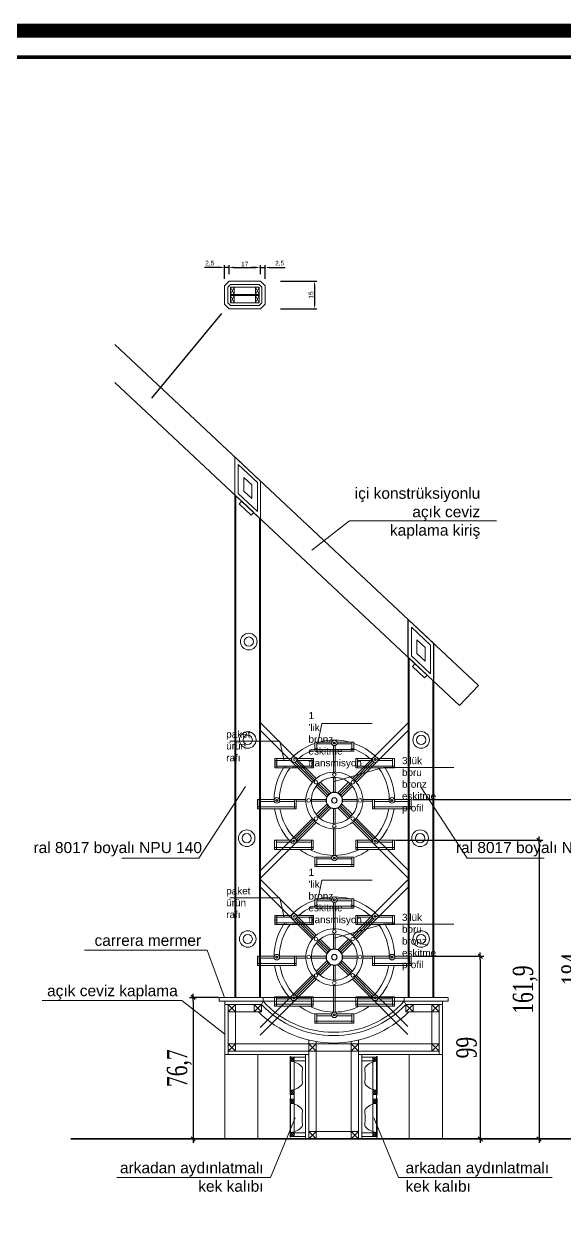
# Model space of a CAD drawing. Header units: millimetres. Extents: x 54215 to 67697, y 23496 to 56611.
# Drawn here: x 57279 to 57572, y 34662 to 35307 of the extents above; entities that cross this region are included whole.
import ezdxf

# ---------------------------------------------------------------- set-up
doc = ezdxf.new("R2010")
doc.units = ezdxf.units.MM
doc.layers.add('0 rölöve', color=7, linetype='Continuous', true_color=0xf1380e)
for name, color, linetype, lineweight in [('no3_ahsap gorunus arka ince', 53, 'Continuous', 15), ('no3_ahsap gorunus on ince', 32, 'Continuous', 13), ('no3_duvar kaplama', 8, 'Continuous', 0), ('no3_duvar mevcut', 4, 'Continuous', 35), ('no3_kutu profil gorunus', 8, 'Continuous', 0), ('no3_kutuprofil kesit', 74, 'Continuous', 18), ('no3_lejand', 255, 'Continuous', 13), ('no3_mermer kesit', 21, 'Continuous', 20), ('no3_mobilya aydınlatma', 50, 'Continuous', 13), ('no3_paslanmaz gorunus on', 163, 'Continuous', 15), ('no3_paslanmaz kesit arka', 145, 'Continuous', 20), ('no3_paslanmaz kesit on', 153, 'Continuous', 20), ('no3_yazı duvar', 152, 'Continuous', 0), ('no3_yazı tefriş', 152, 'Continuous', 0)]:
    doc.layers.add(name, color=color, linetype=linetype, lineweight=lineweight)
doc.layers.add('no3_ahsap kesit on', color=7, linetype='Continuous', lineweight=20, true_color=0xfca103)
doc.layers.add('no3_tefriş ön ince', color=7, linetype='Continuous', lineweight=18, true_color=0x8c1aff)
doc.styles.get("Standard").update_dxf_attribs({"font": 'arial.ttf'})
doc.styles.add('Ölçü50', font='georgia.ttf', dxfattribs={"width": 0.7})
doc.dimstyles.new('ISO-25', dxfattribs={"dimtxt": 2.5, "dimasz": 2.5, "dimexe": 1.25, "dimexo": 0.625, "dimtad": 1, "dimtxsty": 'Standard', "dimcen": 2.5, "dimadec": 0, "dimazin": 0, "dimtfac": 1, "dimtmove": 0, "dimatfit": 3, "dimfxl": 1, "dimarcsym": 0})
doc.dimstyles.new('olcu10', dxfattribs={"dimtxt": 11, "dimasz": 2, "dimexe": 1.25, "dimexo": 0.625, "dimgap": 0.5, "dimtad": 1, "dimdec": 1, "dimzin": 9, "dimtxsty": 'Ölçü50', "dimblk": 'CENTIK', "dimcen": 2, "dimclrd": 250, "dimclre": 250, "dimclrt": 44, "dimazin": 2, "dimtfac": 1, "dimtdec": 1, "dimtix": 1, "dimtmove": 0, "dimatfit": 3, "dimldrblk": 'CENTIK', "dimfxl": 1, "dimlwd": -1, "dimarcsym": 0})

# ---------------------------------------------------------------- blocks, each defined once
blk = doc.blocks.new('CENTIK')
for p, q in [((-1, 0), (1, 0)), ((-0.57, -0.57), (0.57, 0.57)), ((0, 1), (0, -1))]:
    blk.add_line(p, q)
blk = doc.blocks.new('*D410')
at = {"color": 250, "lineweight": -2, "transparency": 16777216}
for p, q in [((57384.5, 34779.33), (57369.47, 34779.33)), ((57387.2, 34702.59), (57369.47, 34702.59))]:
    blk.add_line(p, q, dxfattribs=at)
at = {"color": 250, "transparency": 16777216}
blk.add_line((57370.72, 34777.33), (57370.72, 34704.59), dxfattribs=at)
at = {"layer": 'Defpoints', "color": 0, "transparency": 16777216}
for p in [(57385.13, 34779.33), (57370.72, 34702.59), (57387.83, 34702.59)]:
    blk.add_point(p, dxfattribs=at)
at = {"color": 250, "transparency": 16777216, "xscale": 2, "yscale": 2, "zscale": 2}
for p, rotation in [((57370.72, 34779.33), 90), ((57370.72, 34702.59), 270)]:
    blk.add_blockref('CENTIK', p, dxfattribs=dict(at, rotation=rotation))
at = {"color": 44, "transparency": 16777216, "insert": (57363.28, 34740.96), "char_height": 11, "attachment_point": 5, "rotation": 90, "style": 'Ölçü50'}
blk.add_mtext('76,7', dxfattribs=at)
blk = doc.blocks.new('daetımk')
at = {"layer": 'no3_kutu profil gorunus'}
for p, q in [((56437.65, 23990.56), (56431.65, 23990.56)), ((56437.65, 23988.56), (56431.65, 23988.56)), ((56437.65, 23988.56), (56437.65, 23949.45)), ((56439.65, 23967.71), (56439.65, 23970.31)), ((56437.65, 23949.45), (56431.65, 23949.45)), ((56431.65, 23947.45), (56437.65, 23947.45))]:
    blk.add_line(p, q, dxfattribs=at)
at = {"layer": 'no3_kutuprofil kesit'}
for p, q in [((56437.65, 23988.56), (56439.65, 23990.56)), ((56439.65, 23988.56), (56437.65, 23990.56)), ((56437.65, 23972.31), (56439.65, 23970.31)), ((56439.65, 23972.31), (56437.65, 23970.31)), ((56437.65, 23965.71), (56439.65, 23967.71)), ((56439.65, 23965.71), (56437.65, 23967.71)), ((56437.65, 23949.45), (56439.65, 23947.45)), ((56439.65, 23949.45), (56437.65, 23947.45))]:
    blk.add_line(p, q, dxfattribs=at)
for points in [[(56437.65, 23988.56), (56439.65, 23988.56), (56439.65, 23990.56), (56437.65, 23990.56)], [(56437.65, 23972.31), (56439.65, 23972.31), (56439.65, 23970.31), (56437.65, 23970.31)], [(56437.65, 23965.71), (56439.65, 23965.71), (56439.65, 23967.71), (56437.65, 23967.71)], [(56437.65, 23949.45), (56439.65, 23949.45), (56439.65, 23947.45), (56437.65, 23947.45)]]:
    blk.add_lwpolyline(points, close=True, dxfattribs=at)
at = {"layer": 'no3_paslanmaz kesit arka'}
for p, q in [((56433.41, 23981.37), (56433.41, 23979.5)), ((56433.41, 23958.51), (56433.41, 23956.65))]:
    blk.add_line(p, q, dxfattribs=at)
for points in [[(56439.85, 23990.86), (56439.65, 23990.86), (56439.65, 23970.01), (56439.85, 23970.01)], [(56439.85, 23947.15), (56439.65, 23947.15), (56439.65, 23968.01), (56439.85, 23968.01)]]:
    blk.add_lwpolyline(points, close=True, dxfattribs=at)
for centre, radius, start, end in [((56436.17, 23983.99), 3.01, 160.04066, 199.52687), ((56440.55, 23978.92), 9.44, 95.4843, 139.78763), ((56436.17, 23976.87), 3.01, 160.47313, 199.95934), ((56430.3, 23982.02), 3.18, 348.2217, 17.67063), ((56430.3, 23978.85), 3.18, 342.32937, 11.7783), ((56440.55, 23981.94), 9.44, 220.21237, 264.5157), ((56440.55, 23956.07), 9.44, 95.4843, 139.78763), ((56436.17, 23961.14), 3.01, 160.04066, 199.52687), ((56430.3, 23959.16), 3.18, 348.2217, 17.67063), ((56436.17, 23954.02), 3.01, 160.47313, 199.95934), ((56430.3, 23956), 3.18, 342.32937, 11.7783), ((56440.55, 23959.09), 9.44, 220.21237, 264.5157)]:
    blk.add_arc(centre, radius, start, end, dxfattribs=at)
blk = doc.blocks.new('dfgfh')
at = {"layer": 'no3_paslanmaz gorunus on', "color": 169}
for p, q in [((3051.43, 1256.82), (3059.5, 1256.82)), ((3051.43, 1255.82), (3059.5, 1255.82)), ((3062.33, 1256.82), (3070.4, 1256.82)), ((3062.33, 1255.82), (3070.4, 1255.82))]:
    blk.add_line(p, q, dxfattribs=at)
for radius in [1.5, 0.5]:
    blk.add_circle((3060.92, 1256.32), radius, dxfattribs=at)
at = {"layer": 'no3_paslanmaz kesit on'}
for points in [[(3050.43, 1256.82), (3050.43, 1251.82), (3051.43, 1251.82), (3051.43, 1256.82), (3050.43, 1256.82)], [(3050.43, 1251.82), (3071.4, 1251.82), (3071.4, 1252.82), (3050.43, 1252.82), (3050.43, 1251.82)], [(3070.4, 1256.82), (3070.4, 1251.82), (3071.4, 1251.82), (3071.4, 1256.82), (3070.4, 1256.82)]]:
    blk.add_lwpolyline(points, dxfattribs=at)
blk = doc.blocks.new('çarkkesit')
at = {"layer": '0 rölöve'}
for centre in [(56416.22, 24089.72), (56438.32, 24080.74), (56385.06, 24058.61), (56447.45, 24058.61), (56394.29, 24036.57), (56438.32, 24036.57), (56416.22, 24027.39)]:
    blk.add_circle(centre, 0.5, dxfattribs=at)
at = {"layer": 'no3_kutu profil gorunus'}
for p, q in [((56406.46, 24070.5), (56376.24, 24100.71)), ((56425.99, 24070.5), (56456.21, 24100.71)), ((56404.33, 24068.38), (56376.24, 24096.47)), ((56428.11, 24068.38), (56456.21, 24096.47)), ((56414.28, 24062.67), (56408.5, 24068.45)), ((56418.16, 24062.67), (56423.95, 24068.45)), ((56412.16, 24060.55), (56406.38, 24066.33)), ((56420.28, 24060.55), (56426.07, 24066.33)), ((56412.16, 24056.67), (56406.39, 24050.9)), ((56414.28, 24054.55), (56408.51, 24048.78)), ((56418.16, 24054.55), (56423.93, 24048.78)), ((56420.28, 24056.67), (56426.06, 24050.9)), ((56404.33, 24048.84), (56376.02, 24020.53)), ((56428.11, 24048.84), (56455.99, 24020.97)), ((56406.46, 24046.72), (56376.02, 24016.29)), ((56425.99, 24046.72), (56455.99, 24016.72))]:
    blk.add_line(p, q, dxfattribs=at)
at = {"layer": 'no3_kutuprofil kesit'}
for points in [[(56384.01, 24081.24), (56385.01, 24081.24), (56385.01, 24080.24), (56384.01, 24080.24)], [(56403.98, 24081.24), (56404.98, 24081.24), (56404.98, 24080.24), (56403.98, 24080.24)], [(56384.01, 24079.26), (56385.01, 24079.26), (56385.01, 24078.26), (56384.01, 24078.26)], [(56384.01, 24077.24), (56385.01, 24077.24), (56385.01, 24076.24), (56384.01, 24076.24)], [(56389.1, 24077.24), (56390.1, 24077.24), (56390.1, 24076.24), (56389.1, 24076.24)], [(56393.99, 24077.24), (56394.99, 24077.24), (56394.99, 24076.24), (56393.99, 24076.24)], [(56398.77, 24077.24), (56399.77, 24077.24), (56399.77, 24076.24), (56398.77, 24076.24)], [(56403.98, 24079.26), (56404.98, 24079.26), (56404.98, 24078.26), (56403.98, 24078.26)], [(56403.98, 24077.24), (56404.98, 24077.24), (56404.98, 24076.24), (56403.98, 24076.24)]]:
    blk.add_lwpolyline(points, close=True, dxfattribs=at)
at = {"layer": 'no3_paslanmaz gorunus on', "color": 167}
for p, q in [((56394.82, 24079.33), (56405.01, 24069.14)), ((56395.5, 24080.01), (56405.69, 24069.82)), ((56426.76, 24069.82), (56436.94, 24080.01)), ((56427.43, 24069.14), (56437.62, 24079.33)), ((56407.73, 24067.78), (56413.53, 24061.98)), ((56418.92, 24061.98), (56424.72, 24067.78)), ((56407.05, 24067.11), (56412.85, 24061.31)), ((56419.6, 24061.31), (56425.4, 24067.11)), ((56407.05, 24050.11), (56412.85, 24055.91)), ((56407.73, 24049.43), (56413.53, 24055.23)), ((56418.92, 24055.23), (56424.72, 24049.43)), ((56419.6, 24055.91), (56425.4, 24050.11)), ((56394.88, 24037.95), (56405.01, 24048.08)), ((56427.43, 24048.08), (56437.62, 24037.89)), ((56395.59, 24037.3), (56405.69, 24047.4)), ((56426.76, 24047.4), (56436.96, 24037.2)), ((56394.82, 24037.89), (56394.88, 24037.95)), ((56395.5, 24037.21), (56395.59, 24037.3)), ((56437.62, 24037.89), (56437.62, 24037.89))]:
    blk.add_line(p, q, dxfattribs=at)
for points in [[(56415.74, 24073.99), (56415.74, 24088.39), (56415.74, 24088.39), (56416.7, 24088.39), (56416.7, 24073.99)], [(56415.74, 24062.9), (56415.74, 24071.11)], [(56416.7, 24071.11), (56416.7, 24062.9)], [(56395.48, 24059.09), (56400.84, 24059.09)], [(56400.84, 24058.13), (56395.48, 24058.13)], [(56403.73, 24059.09), (56411.75, 24059.09)], [(56411.84, 24058.13), (56403.73, 24058.13)], [(56411.75, 24059.09), (56411.93, 24059.09)], [(56411.93, 24058.13), (56411.75, 24058.13)], [(56420.51, 24059.09), (56420.7, 24059.09)], [(56428.72, 24058.13), (56420.51, 24058.13)], [(56420.7, 24058.13), (56420.51, 24058.13)], [(56420.7, 24059.09), (56428.72, 24059.09)], [(56431.6, 24059.09), (56437.04, 24059.09)], [(56437.04, 24058.13), (56431.6, 24058.13)], [(56415.74, 24046.11), (56415.74, 24054.32)], [(56416.7, 24054.32), (56416.7, 24046.11)], [(56415.74, 24028.83), (56415.74, 24043.23)], [(56416.7, 24043.23), (56416.7, 24028.83)], [(56416.7, 24028.83), (56416.7, 24028.82), (56415.74, 24028.82), (56415.74, 24028.83)]]:
    blk.add_lwpolyline(points, dxfattribs=at)
for centre in [(56406.31, 24068.39), (56416.22, 24072.61), (56426.13, 24068.39), (56402.37, 24058.61), (56430.15, 24058.61), (56406.31, 24048.78), (56426.13, 24048.78), (56416.22, 24044.73)]:
    blk.add_circle(centre, 0.96, dxfattribs=at)
for centre, radius, start, end in [((56416.22, 24058.61), 32.66, 108.71705, 136.14909), ((56416.22, 24058.61), 29.78, 107.46201, 130.5559), ((56416.22, 24058.61), 32.67, 75.39875, 104.60125), ((56416.22, 24058.61), 29.78, 49.4441, 72.50668), ((56416.22, 24058.61), 32.66, 46.04562, 71.28295), ((56416.22, 24058.61), 32.66, 147.3358, 179.12294), ((56416.22, 24058.61), 29.78, 143.70796, 178.86636), ((56416.22, 24058.61), 15.38, 351.41809, 350.53824), ((56416.22, 24058.61), 29.78, 0.96187, 36.29204), ((56416.22, 24058.61), 32.66, 0.87706, 32.6642), ((56416.22, 24058.62), 12.5, 355.39182, 355.00952), ((56416.22, 24058.61), 32.66, 187.91841, 221.25749), ((56416.22, 24058.61), 29.78, 188.68973, 223.76524), ((56416.22, 24058.61), 29.78, 315.95112, 351.31027), ((56416.22, 24058.61), 32.66, 318.74251, 352.08159), ((56416.22, 24058.61), 32.66, 234.34228, 251.31112), ((56416.22, 24058.61), 29.78, 242.46383, 269.15677), ((56416.22, 24058.61), 29.78, 269.0766, 270.9234), ((56416.22, 24058.61), 29.78, 270.84323, 296.99089), ((56416.22, 24058.61), 32.66, 288.68888, 305.65772)]:
    blk.add_arc(centre, radius, start, end, dxfattribs=at)
at = {"layer": 'no3_paslanmaz kesit on'}
for radius in [4.5, 4.32]:
    blk.add_circle((56416.22, 24058.61), radius, dxfattribs=at)
at = {"layer": 'no3_paslanmaz kesit on', "color": 5}
for radius in [1.5, 1.44]:
    blk.add_circle((56416.22, 24058.61), radius, dxfattribs=at)
at = {"layer": 'no3_yazı tefriş'}
for points in [[(56407.23, 24089.72), (56409.52, 24100.36), (56436.68, 24100.36)], [(56389.01, 24080.04), (56386.72, 24090.69), (56359.56, 24090.69)], [(56416.22, 24068.95), (56442.91, 24076.42), (56480.96, 24076.42)]]:
    blk.add_lwpolyline(points, dxfattribs=at)
for p in [(53355.31, 22833.4), (53333.58, 22824.42), (53377.4, 22824.42), (53324.15, 22802.29), (53386.53, 22802.29), (53333.37, 22780.25), (53377.4, 22780.25), (53355.31, 22771.07)]:
    blk.add_blockref('dfgfh', p)
at = {"layer": 'no3_yazı tefriş', "char_height": 3.84, "width": 0.0000227, "attachment_point": 1, "rotation": 359.99998}
for s, insert in [("\\P1 'lik bronz eskitme transmisyon", (56402.22, 24112.89)), ('\\Ppaket ürün rafı ', (56357.64, 24102.87)), ("\\P3'lük boru bronz eskitme profil", (56452.88, 24088.5))]:
    blk.add_mtext(s, dxfattribs=dict(at, insert=insert))
blk = doc.blocks.new('*D411')
at = {"color": 250, "lineweight": -2, "transparency": 16777216}
for p, q in [((57489.54, 34886.56), (57584.54, 34886.56)), ((57489.76, 34702.59), (57584.54, 34702.59))]:
    blk.add_line(p, q, dxfattribs=at)
at = {"color": 250, "transparency": 16777216}
blk.add_line((57583.29, 34884.56), (57583.29, 34704.59), dxfattribs=at)
at = {"layer": 'Defpoints', "color": 0, "transparency": 16777216}
for p in [(57488.92, 34886.56), (57489.14, 34702.59), (57583.29, 34702.59)]:
    blk.add_point(p, dxfattribs=at)
at = {"color": 250, "transparency": 16777216, "xscale": 2, "yscale": 2, "zscale": 2}
for p, rotation in [((57583.29, 34886.56), 90), ((57583.29, 34702.59), 270)]:
    blk.add_blockref('CENTIK', p, dxfattribs=dict(at, rotation=rotation))
at = {"color": 44, "transparency": 16777216, "insert": (57575.83, 34794.57), "char_height": 11, "attachment_point": 5, "rotation": 90, "style": 'Ölçü50'}
blk.add_mtext('184', dxfattribs=at)
blk = doc.blocks.new('*D412')
at = {"color": 250, "lineweight": -2, "transparency": 16777216}
for p, q in [((57489.54, 34801.61), (57527.52, 34801.61)), ((57490.39, 34702.59), (57527.52, 34702.59))]:
    blk.add_line(p, q, dxfattribs=at)
at = {"color": 250, "transparency": 16777216}
blk.add_line((57526.27, 34799.61), (57526.27, 34704.59), dxfattribs=at)
at = {"layer": 'Defpoints', "color": 0, "transparency": 16777216}
for p in [(57488.92, 34801.61), (57489.76, 34702.59), (57526.27, 34702.59)]:
    blk.add_point(p, dxfattribs=at)
at = {"color": 250, "transparency": 16777216, "xscale": 2, "yscale": 2, "zscale": 2}
for p, rotation in [((57526.27, 34801.61), 90), ((57526.27, 34702.59), 270)]:
    blk.add_blockref('CENTIK', p, dxfattribs=dict(at, rotation=rotation))
at = {"color": 44, "transparency": 16777216, "insert": (57518.86, 34752.1), "char_height": 11, "attachment_point": 5, "rotation": 90, "style": 'Ölçü50'}
blk.add_mtext('99', dxfattribs=at)
blk = doc.blocks.new('*D413')
at = {"color": 250, "lineweight": -2, "transparency": 16777216}
for p, q in [((57480.41, 34864.51), (57559.36, 34864.51)), ((57489.76, 34702.59), (57559.36, 34702.59))]:
    blk.add_line(p, q, dxfattribs=at)
at = {"color": 250, "transparency": 16777216}
blk.add_line((57558.11, 34862.51), (57558.11, 34704.59), dxfattribs=at)
at = {"layer": 'Defpoints', "color": 0, "transparency": 16777216}
for p in [(57479.78, 34864.51), (57489.14, 34702.59), (57558.11, 34702.59)]:
    blk.add_point(p, dxfattribs=at)
at = {"color": 250, "transparency": 16777216, "xscale": 2, "yscale": 2, "zscale": 2}
for p, rotation in [((57558.11, 34864.51), 90), ((57558.11, 34702.59), 270)]:
    blk.add_blockref('CENTIK', p, dxfattribs=dict(at, rotation=rotation))
at = {"color": 44, "transparency": 16777216, "insert": (57550.64, 34783.55), "char_height": 11, "attachment_point": 5, "rotation": 90, "style": 'Ölçü50'}
blk.add_mtext('161,9', dxfattribs=at)
blk = doc.blocks.new('*D365')
at = {"color": 0, "lineweight": -2, "transparency": 16777216}
for p, q in [((57390.15, 35171.15), (57390.15, 35176.1)), ((57392.65, 35174.85), (57404.65, 35174.85)), ((57407.15, 35171.15), (57407.15, 35176.1))]:
    blk.add_line(p, q, dxfattribs=at)
at = {"color": 0, "transparency": 16777216}
for points in [[(57392.65, 35175.27), (57392.65, 35174.44), (57390.15, 35174.85)], [(57404.65, 35175.27), (57404.65, 35174.44), (57407.15, 35174.85)]]:
    blk.add_solid(points, dxfattribs=at)
at = {"layer": 'Defpoints', "color": 0, "transparency": 16777216}
for p in [(57407.15, 35174.85), (57390.15, 35170.53), (57407.15, 35170.53)]:
    blk.add_point(p, dxfattribs=at)
at = {"color": 0, "transparency": 16777216, "insert": (57398.65, 35176.73), "char_height": 2.5, "attachment_point": 5}
blk.add_mtext('17', dxfattribs=at)
blk = doc.blocks.new('*D366')
at = {"color": 0, "lineweight": -2, "transparency": 16777216}
for p, q in [((57385.15, 35174.9), (57376.79, 35174.9)), ((57387.65, 35168.65), (57387.65, 35176.15)), ((57390.15, 35174.9), (57387.65, 35174.9)), ((57390.15, 35171.15), (57390.15, 35176.15)), ((57392.65, 35174.9), (57395.15, 35174.9))]:
    blk.add_line(p, q, dxfattribs=at)
at = {"color": 0, "transparency": 16777216}
for points in [[(57385.15, 35175.32), (57385.15, 35174.48), (57387.65, 35174.9)], [(57392.65, 35175.32), (57392.65, 35174.48), (57390.15, 35174.9)]]:
    blk.add_solid(points, dxfattribs=at)
at = {"layer": 'Defpoints', "color": 0, "transparency": 16777216}
for p in [(57387.65, 35174.9), (57387.65, 35168.03), (57390.15, 35170.53)]:
    blk.add_point(p, dxfattribs=at)
at = {"color": 0, "transparency": 16777216, "insert": (57379.72, 35177.03), "char_height": 2.5, "attachment_point": 5}
blk.add_mtext('2,5', dxfattribs=at)
blk = doc.blocks.new('*D367')
at = {"color": 0, "lineweight": -2, "transparency": 16777216}
for p, q in [((57404.65, 35174.85), (57402.15, 35174.85)), ((57407.15, 35171.15), (57407.15, 35176.1)), ((57407.15, 35174.85), (57409.65, 35174.85)), ((57409.65, 35168.65), (57409.65, 35176.1)), ((57412.15, 35174.85), (57420.52, 35174.85))]:
    blk.add_line(p, q, dxfattribs=at)
at = {"color": 0, "transparency": 16777216}
for points in [[(57404.65, 35175.27), (57404.65, 35174.44), (57407.15, 35174.85)], [(57412.15, 35175.27), (57412.15, 35174.44), (57409.65, 35174.85)]]:
    blk.add_solid(points, dxfattribs=at)
at = {"layer": 'Defpoints', "color": 0, "transparency": 16777216}
for p in [(57409.65, 35174.85), (57407.15, 35170.53), (57409.65, 35168.03)]:
    blk.add_point(p, dxfattribs=at)
at = {"color": 0, "transparency": 16777216, "insert": (57417.59, 35176.98), "char_height": 2.5, "attachment_point": 5}
blk.add_mtext('2,5', dxfattribs=at)
blk = doc.blocks.new('*D368')
at = {"color": 0, "lineweight": -2, "transparency": 16777216}
for p, q in [((57418.05, 35167.46), (57437.74, 35167.46)), ((57436.49, 35164.96), (57436.49, 35154.96)), ((57418.05, 35152.46), (57437.74, 35152.46))]:
    blk.add_line(p, q, dxfattribs=at)
at = {"color": 0, "transparency": 16777216}
for points in [[(57436.07, 35164.96), (57436.91, 35164.96), (57436.49, 35167.46)], [(57436.07, 35154.96), (57436.91, 35154.96), (57436.49, 35152.46)]]:
    blk.add_solid(points, dxfattribs=at)
at = {"layer": 'Defpoints', "color": 0, "transparency": 16777216}
for p in [(57417.42, 35167.46), (57417.42, 35152.46), (57436.49, 35152.46)]:
    blk.add_point(p, dxfattribs=at)
at = {"color": 0, "transparency": 16777216, "insert": (57434.59, 35159.96), "char_height": 2.5, "attachment_point": 5, "rotation": 90}
blk.add_mtext('15', dxfattribs=at)

msp = doc.modelspace()

# ---------------------------------------------------------------- linework, layer by layer
for p, q in [((57348.359, 35104.03), (57386.194, 35149.989)), ((57501.183, 34971.039), (57487.183, 34984.167)), ((57501.183, 34950.476), (57501.183, 34971.039)), ((57487.183, 34963.604), (57501.183, 34950.476))]:
    msp.add_line(p, q)
at = {"color": 252, "const_width": 2.031}
msp.add_lwpolyline([(58449.655, 34783.915, -0.4142136), (58440.109, 34774.37), (58079.769, 34774.37, 0.4142136), (58055.905, 34750.506), (58055.905, 34518.555, 0.4142136), (58079.769, 34494.691), (58440.109, 34494.691, -0.4142136), (58449.655, 34485.145), (58449.655, 34169.5), (55910.864, 34169.5), (55910.864, 35288.864), (58449.655, 35288.864), (58449.655, 34783.915)], format="xyb", dxfattribs=at)
msp.add_lwpolyline([(57487.183, 34963.604), (57487.183, 34984.167)])
at = {"layer": 'no3_ahsap gorunus arka ince'}
for p, q in [((57387.825, 34748.294), (57387.825, 34702.592)), ((57505.825, 34748.294), (57505.825, 34702.592))]:
    msp.add_line(p, q, dxfattribs=at)
at = {"layer": 'no3_ahsap gorunus on ince'}
for p, q in [((57328.308, 35133.144), (57525.325, 34948.401)), ((57328.308, 35112.581), (57515.065, 34937.459)), ((57407.286, 35059.086), (57393.286, 35072.214)), ((57407.286, 35038.523), (57407.286, 35059.086)), ((57393.286, 35051.651), (57407.286, 35038.523)), ((57501.183, 34971.039), (57487.183, 34984.167)), ((57501.183, 34950.476), (57501.183, 34971.039)), ((57487.183, 34963.604), (57501.183, 34950.476)), ((57515.065, 34937.459), (57525.325, 34948.401))]:
    msp.add_line(p, q, dxfattribs=at)
for points in [[(57393.286, 35051.651), (57393.286, 35072.214)], [(57487.183, 34963.604), (57487.183, 34984.167)]]:
    msp.add_lwpolyline(points, dxfattribs=at)
at = {"layer": 'no3_ahsap kesit on', "ltscale": 0.5}
for p, q in [((57408.567, 34777.331), (57387.825, 34777.331)), ((57407.778, 34775.531), (57387.825, 34775.531)), ((57407.777, 34775.532), (57408.566, 34777.332)), ((57508.825, 34777.331), (57485.085, 34777.332)), ((57485.874, 34775.532), (57485.085, 34777.332)), ((57505.825, 34775.531), (57485.874, 34775.532)), ((57389.625, 34750.094), (57433.825, 34750.094)), ((57389.625, 34748.294), (57433.325, 34748.294)), ((57431.525, 34748.294), (57431.525, 34702.592)), ((57433.325, 34750.094), (57433.325, 34702.592)), ((57504.025, 34750.094), (57460.325, 34750.094)), ((57460.325, 34750.094), (57460.325, 34702.592)), ((57504.025, 34748.294), (57460.325, 34748.294)), ((57462.125, 34748.294), (57462.125, 34702.592))]:
    msp.add_line(p, q, dxfattribs=at)
at = {"layer": 'no3_ahsap kesit on'}
for points in [[(57407.154, 35167.457), (57390.154, 35167.457), (57387.654, 35164.957), (57387.654, 35154.957), (57390.154, 35152.457), (57407.154, 35152.457), (57409.654, 35154.957), (57409.654, 35164.957)], [(57407.854, 35164.211), (57406.409, 35165.657), (57390.9, 35165.657), (57389.454, 35164.211), (57389.454, 35155.703), (57390.9, 35154.257), (57406.409, 35154.257), (57407.854, 35155.703)], [(57393.286, 35051.651), (57393.286, 35072.214), (57407.286, 35059.086), (57407.286, 35038.523)], [(57395.086, 35052.431), (57395.086, 35068.059), (57405.486, 35058.307), (57405.486, 35042.679)], [(57487.183, 34963.604), (57487.183, 34984.167), (57501.183, 34971.039), (57501.183, 34950.476)], [(57488.983, 34964.384), (57488.983, 34980.012), (57499.383, 34970.26), (57499.383, 34954.632)]]:
    msp.add_lwpolyline(points, close=True, dxfattribs=at)
at = {"layer": 'no3_ahsap kesit on', "ltscale": 0.5}
for points in [[(57389.625, 34775.531), (57389.625, 34748.294), (57387.825, 34748.294), (57387.825, 34777.331)], [(57504.025, 34775.531), (57504.025, 34748.294), (57505.825, 34748.294), (57505.825, 34777.331)]]:
    msp.add_lwpolyline(points, dxfattribs=at)
for radius, start, end in [(53.462, 223.080095, 316.919905), (51.662, 222.219753, 317.780247)]:
    msp.add_arc((57446.825, 34812.048), radius, start, end, dxfattribs=at)
at = {"layer": 'no3_duvar kaplama'}
for p, q in [((57485.085, 34777.332), (57408.567, 34777.331)), ((57485.759, 34779.331), (57408.64, 34779.331))]:
    msp.add_line(p, q, dxfattribs=at)
for points in [[(57398.086, 35053.73), (57398.086, 35061.133), (57402.486, 35057.007), (57402.486, 35049.604)], [(57491.983, 34965.683), (57491.983, 34973.086), (57496.383, 34968.96), (57496.383, 34961.557)]]:
    msp.add_lwpolyline(points, close=True, dxfattribs=at)
at = {"layer": 'no3_duvar mevcut'}
msp.add_line((57584.696, 34702.592), (57304.407, 34702.592), dxfattribs=at)
at = {"layer": 'no3_kutu profil gorunus'}
for p, q in [((57393.216, 34779.331), (57393.216, 35051.717)), ((57393.786, 34779.331), (57393.786, 35051.182)), ((57406.646, 34779.331), (57406.646, 35039.123)), ((57407.216, 34779.331), (57407.216, 35038.589)), ((57487.183, 34779.331), (57487.183, 34963.604)), ((57487.753, 34779.331), (57487.753, 34963.07)), ((57500.613, 34779.331), (57500.613, 34951.011)), ((57501.183, 34779.331), (57501.183, 34950.476)), ((57433.325, 34754.094), (57433.325, 34756.194)), ((57437.325, 34754.094), (57437.325, 34755.377)), ((57456.325, 34754.094), (57456.325, 34755.377)), ((57460.325, 34754.094), (57460.325, 34756.194))]:
    msp.add_line(p, q, dxfattribs=at)
for points in [[(57390.9, 35164.211), (57406.409, 35164.211), (57406.409, 35155.703), (57390.9, 35155.703)], [(57392.9, 35160.211), (57404.409, 35160.211), (57404.409, 35159.703), (57392.9, 35159.703)], [(57437.325, 34750.094), (57456.325, 34750.094), (57456.325, 34706.592), (57437.325, 34706.592)]]:
    msp.add_lwpolyline(points, close=True, dxfattribs=at)
msp.add_lwpolyline([(57489.874, 34771.532), (57500.025, 34771.531), (57500.025, 34754.094), (57393.625, 34754.094), (57393.625, 34771.531), (57403.777, 34771.532)], dxfattribs=at)
msp.add_arc((57446.825, 34812.048), 57.462, 224.836439, 315.163561, dxfattribs=at)
at = {"layer": 'no3_kutuprofil kesit'}
for p, q in [((57392.9, 35160.211), (57390.9, 35164.211)), ((57390.9, 35160.211), (57392.9, 35164.211)), ((57406.409, 35160.211), (57404.409, 35164.211)), ((57404.409, 35160.211), (57406.409, 35164.211)), ((57392.9, 35159.703), (57390.9, 35155.703)), ((57392.9, 35155.703), (57390.9, 35159.703)), ((57406.409, 35159.703), (57404.409, 35155.703)), ((57406.409, 35155.703), (57404.409, 35159.703)), ((57389.625, 34775.531), (57393.625, 34771.531)), ((57389.625, 34771.531), (57393.625, 34775.531)), ((57403.777, 34775.532), (57407.777, 34771.532)), ((57403.777, 34771.532), (57407.777, 34775.532)), ((57489.874, 34775.532), (57485.874, 34771.532)), ((57489.874, 34771.532), (57485.874, 34775.532)), ((57504.025, 34775.531), (57500.025, 34771.531)), ((57504.025, 34771.531), (57500.025, 34775.531)), ((57389.625, 34754.094), (57393.625, 34750.094)), ((57389.625, 34750.094), (57393.625, 34754.094)), ((57433.325, 34754.094), (57437.325, 34750.094)), ((57433.325, 34750.094), (57437.325, 34754.094)), ((57460.325, 34754.094), (57456.325, 34750.094)), ((57460.325, 34750.094), (57456.325, 34754.094)), ((57504.025, 34754.094), (57500.025, 34750.094)), ((57504.025, 34750.094), (57500.025, 34754.094)), ((57433.325, 34706.592), (57437.325, 34702.592)), ((57433.325, 34702.592), (57437.325, 34706.592)), ((57460.325, 34706.592), (57456.325, 34702.592)), ((57460.325, 34702.592), (57456.325, 34706.592))]:
    msp.add_line(p, q, dxfattribs=at)
for points in [[(57390.9, 35160.211), (57392.9, 35160.211), (57392.9, 35164.211), (57390.9, 35164.211)], [(57404.409, 35160.211), (57406.409, 35160.211), (57406.409, 35164.211), (57404.409, 35164.211)], [(57390.9, 35155.703), (57392.9, 35155.703), (57392.9, 35159.703), (57390.9, 35159.703)], [(57404.409, 35155.703), (57406.409, 35155.703), (57406.409, 35159.703), (57404.409, 35159.703)], [(57389.625, 34771.531), (57393.625, 34771.531), (57393.625, 34775.531), (57389.625, 34775.531)], [(57403.777, 34771.532), (57407.777, 34771.532), (57407.777, 34775.532), (57403.777, 34775.532)], [(57489.874, 34771.532), (57485.874, 34771.532), (57485.874, 34775.532), (57489.874, 34775.532)], [(57504.025, 34771.531), (57500.025, 34771.531), (57500.025, 34775.531), (57504.025, 34775.531)], [(57389.625, 34750.094), (57393.625, 34750.094), (57393.625, 34754.094), (57389.625, 34754.094)], [(57433.325, 34750.094), (57437.325, 34750.094), (57437.325, 34754.094), (57433.325, 34754.094)], [(57460.325, 34750.094), (57456.325, 34750.094), (57456.325, 34754.094), (57460.325, 34754.094)], [(57504.025, 34750.094), (57500.025, 34750.094), (57500.025, 34754.094), (57504.025, 34754.094)], [(57433.325, 34702.592), (57437.325, 34702.592), (57437.325, 34706.592), (57433.325, 34706.592)], [(57460.325, 34702.592), (57456.325, 34702.592), (57456.325, 34706.592), (57460.325, 34706.592)]]:
    msp.add_lwpolyline(points, close=True, dxfattribs=at)
at = {"layer": 'no3_lejand', "color": 1, "const_width": 7.466}
msp.add_lwpolyline([(58463.973, 34155.182), (55896.546, 34155.182), (55896.546, 35303.182), (58463.973, 35303.182), (58463.973, 34783.915, -0.4142136), (58440.109, 34760.051), (58079.769, 34760.051, 0.4142136), (58070.223, 34750.506), (58070.223, 34518.555, 0.4142136), (58079.769, 34509.009), (58440.109, 34509.009, -0.4142136), (58463.973, 34485.145), (58463.973, 34155.182)], format="xyb", dxfattribs=at)
at = {"layer": 'no3_mermer kesit'}
for p, q in [((57408.267, 34779.331), (57384.825, 34779.331)), ((57384.825, 34779.031), (57385.125, 34779.331)), ((57384.825, 34779.031), (57384.825, 34777.331)), ((57384.825, 34777.331), (57408.567, 34777.331)), ((57408.566, 34779.032), (57408.266, 34779.332)), ((57408.566, 34777.332), (57408.566, 34779.032)), ((57485.085, 34779.032), (57485.385, 34779.332)), ((57485.085, 34777.332), (57485.085, 34779.032)), ((57485.085, 34777.332), (57508.825, 34777.331)), ((57508.525, 34779.331), (57485.385, 34779.332)), ((57508.825, 34779.031), (57508.525, 34779.331)), ((57508.825, 34779.031), (57508.825, 34777.331))]:
    msp.add_line(p, q, dxfattribs=at)
at = {"layer": 'no3_mobilya aydınlatma'}
for points in [[(57395.636, 35046.706), (57402.201, 35040.55), (57403.569, 35042.009), (57397.004, 35048.165)], [(57489.532, 34958.659), (57496.097, 34952.503), (57497.465, 34953.962), (57490.9, 34960.118)]]:
    msp.add_lwpolyline(points, close=True, dxfattribs=at)
for centre, radius in [((57400.854, 34972.121), 4.5), ((57400.854, 34972.121), 2.5), ((57400.284, 34918.851), 4.5), ((57494.25, 34918.851), 4.5), ((57400.284, 34918.851), 2.5), ((57494.25, 34918.851), 2.5), ((57399.714, 34865.58), 4.5), ((57493.68, 34865.58), 4.5), ((57399.714, 34865.58), 2.5), ((57493.68, 34865.58), 2.5), ((57400.284, 34810.957), 4.5), ((57400.284, 34810.957), 2.5), ((57494.25, 34810.957), 4.5), ((57494.25, 34810.957), 2.5)]:
    msp.add_circle(centre, radius, dxfattribs=at)
at = {"layer": 'no3_tefriş ön ince'}
for p, q in [((57405.825, 34748.294), (57405.825, 34702.592)), ((57487.825, 34748.294), (57487.825, 34702.592))]:
    msp.add_line(p, q, dxfattribs=at)
at = {"layer": 'no3_yazı duvar'}
for points in [[(57434.955, 35021.649), (57455.444, 35037.574), (57535.054, 35037.574)], [(57399.095, 34893.514), (57373.758, 34854.698), (57332.02, 34854.698)], [(57493.791, 34893.514), (57519.128, 34854.698), (57560.866, 34854.698)], [(57387.66, 34779.331), (57378.366, 34804.882), (57311.815, 34804.882)], [(57387.825, 34759.309), (57364.563, 34777.662), (57288.978, 34777.662)], [(57426.025, 34714.018), (57412.599, 34681.772), (57329.441, 34681.772)], [(57468.625, 34714.018), (57482.052, 34681.772), (57565.21, 34681.772)]]:
    msp.add_lwpolyline(points, dxfattribs=at)

# ---------------------------------------------------------------- block references
for name, p in [('çarkkesit', (1030.978, 10827.446)), ('çarkkesit', (1030.978, 10742.504)), ('daetımk', (1030.478, 10756.438))]:
    msp.add_blockref(name, p)
at = {"xscale": -1}
msp.add_blockref('daetımk', (113863.173, 10756.438), dxfattribs=at)

# ---------------------------------------------------------------- texts
at = {"layer": 'no3_yazı duvar', "char_height": 6}
for s, insert, width, attachment_point in [('içi konstrüksiyonlu açık ceviz kaplama kiriş', (57526.25, 35055.521), 67.84207, 3), ('ral 8017 boyalı NPU 140', (57375.503, 34863.526), 108.02303, 3), ('ral 8017 boyalı NPU 140', (57604.349, 34863.526), 108.02303, 3), ('carrera mermer', (57375.02, 34813.253), 108.02303, 3), ('açık ceviz kaplama', (57291.582, 34785.964), 77.95522, 1), ('arkadan aydınlatmalı kek kalıbı', (57408.871, 34690.01), 77.95522, 3), ('arkadan aydınlatmalı kek kalıbı', (57485.78, 34690.01), 77.95522, 1)]:
    msp.add_mtext(s, dxfattribs=dict(at, insert=insert, width=width, attachment_point=attachment_point))

# ---------------------------------------------------------------- dimensions: what is measured, and where the dimension line sits
for base, p1, p2, picture, middle in [((57387.654, 35174.9), (57390.154, 35170.526), (57387.654, 35168.026), '*D366', (57379.723, 35177.027)), ((57407.154, 35174.854), (57390.154, 35170.526), (57407.154, 35170.526), '*D365', (57398.654, 35176.734)), ((57409.654, 35174.854), (57407.154, 35170.526), (57409.654, 35168.026), '*D367', (57417.586, 35176.981))]:
    dim = msp.add_linear_dim(base=base, p1=p1, p2=p2, dimstyle='ISO-25')
    dim.commit()
    dim.dimension.update_dxf_attribs({"geometry": picture, "text_midpoint": middle})
for base, p1, p2, dimstyle, picture, middle in [((57436.49, 35152.457), (57417.423, 35167.457), (57417.423, 35152.457), 'ISO-25', '*D368', (57434.588, 35159.957)), ((57583.285, 34702.592), (57488.916, 34886.556), (57489.135, 34702.592), 'olcu10', '*D411', (57575.825, 34794.574)), ((57558.105, 34702.592), (57479.785, 34864.515), (57489.135, 34702.592), 'olcu10', '*D413', (57550.637, 34783.554)), ((57526.27, 34702.592), (57488.916, 34801.614), (57489.76, 34702.592), 'olcu10', '*D412', (57518.856, 34752.103)), ((57370.724, 34702.592), (57385.125, 34779.331), (57387.825, 34702.592), 'olcu10', '*D410', (57363.276, 34740.962))]:
    dim = msp.add_linear_dim(base=base, p1=p1, p2=p2, angle=90, dimstyle=dimstyle)
    dim.commit()
    dim.dimension.update_dxf_attribs({"geometry": picture, "text_midpoint": middle})

doc.saveas('drawing.dxf')
